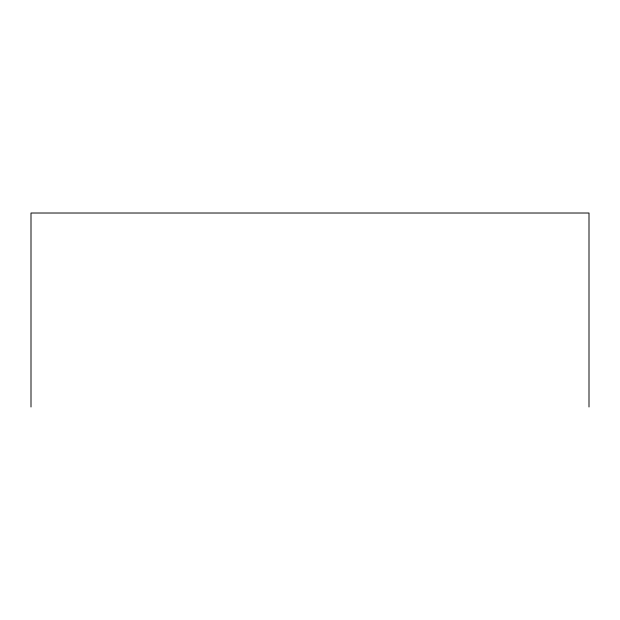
<?xml version="1.0" encoding="UTF-8"?>
<svg xmlns="http://www.w3.org/2000/svg" width="620" height="620" viewBox="0 0 620 620"><rect width="100%" height="100%" fill="white"/><g stroke="black" fill="none" stroke-linecap="round" stroke-linejoin="round"><path stroke-width="0.93" d="M589 406.983L589 213.017L31 213.017L31 406.983"/></g></svg>
